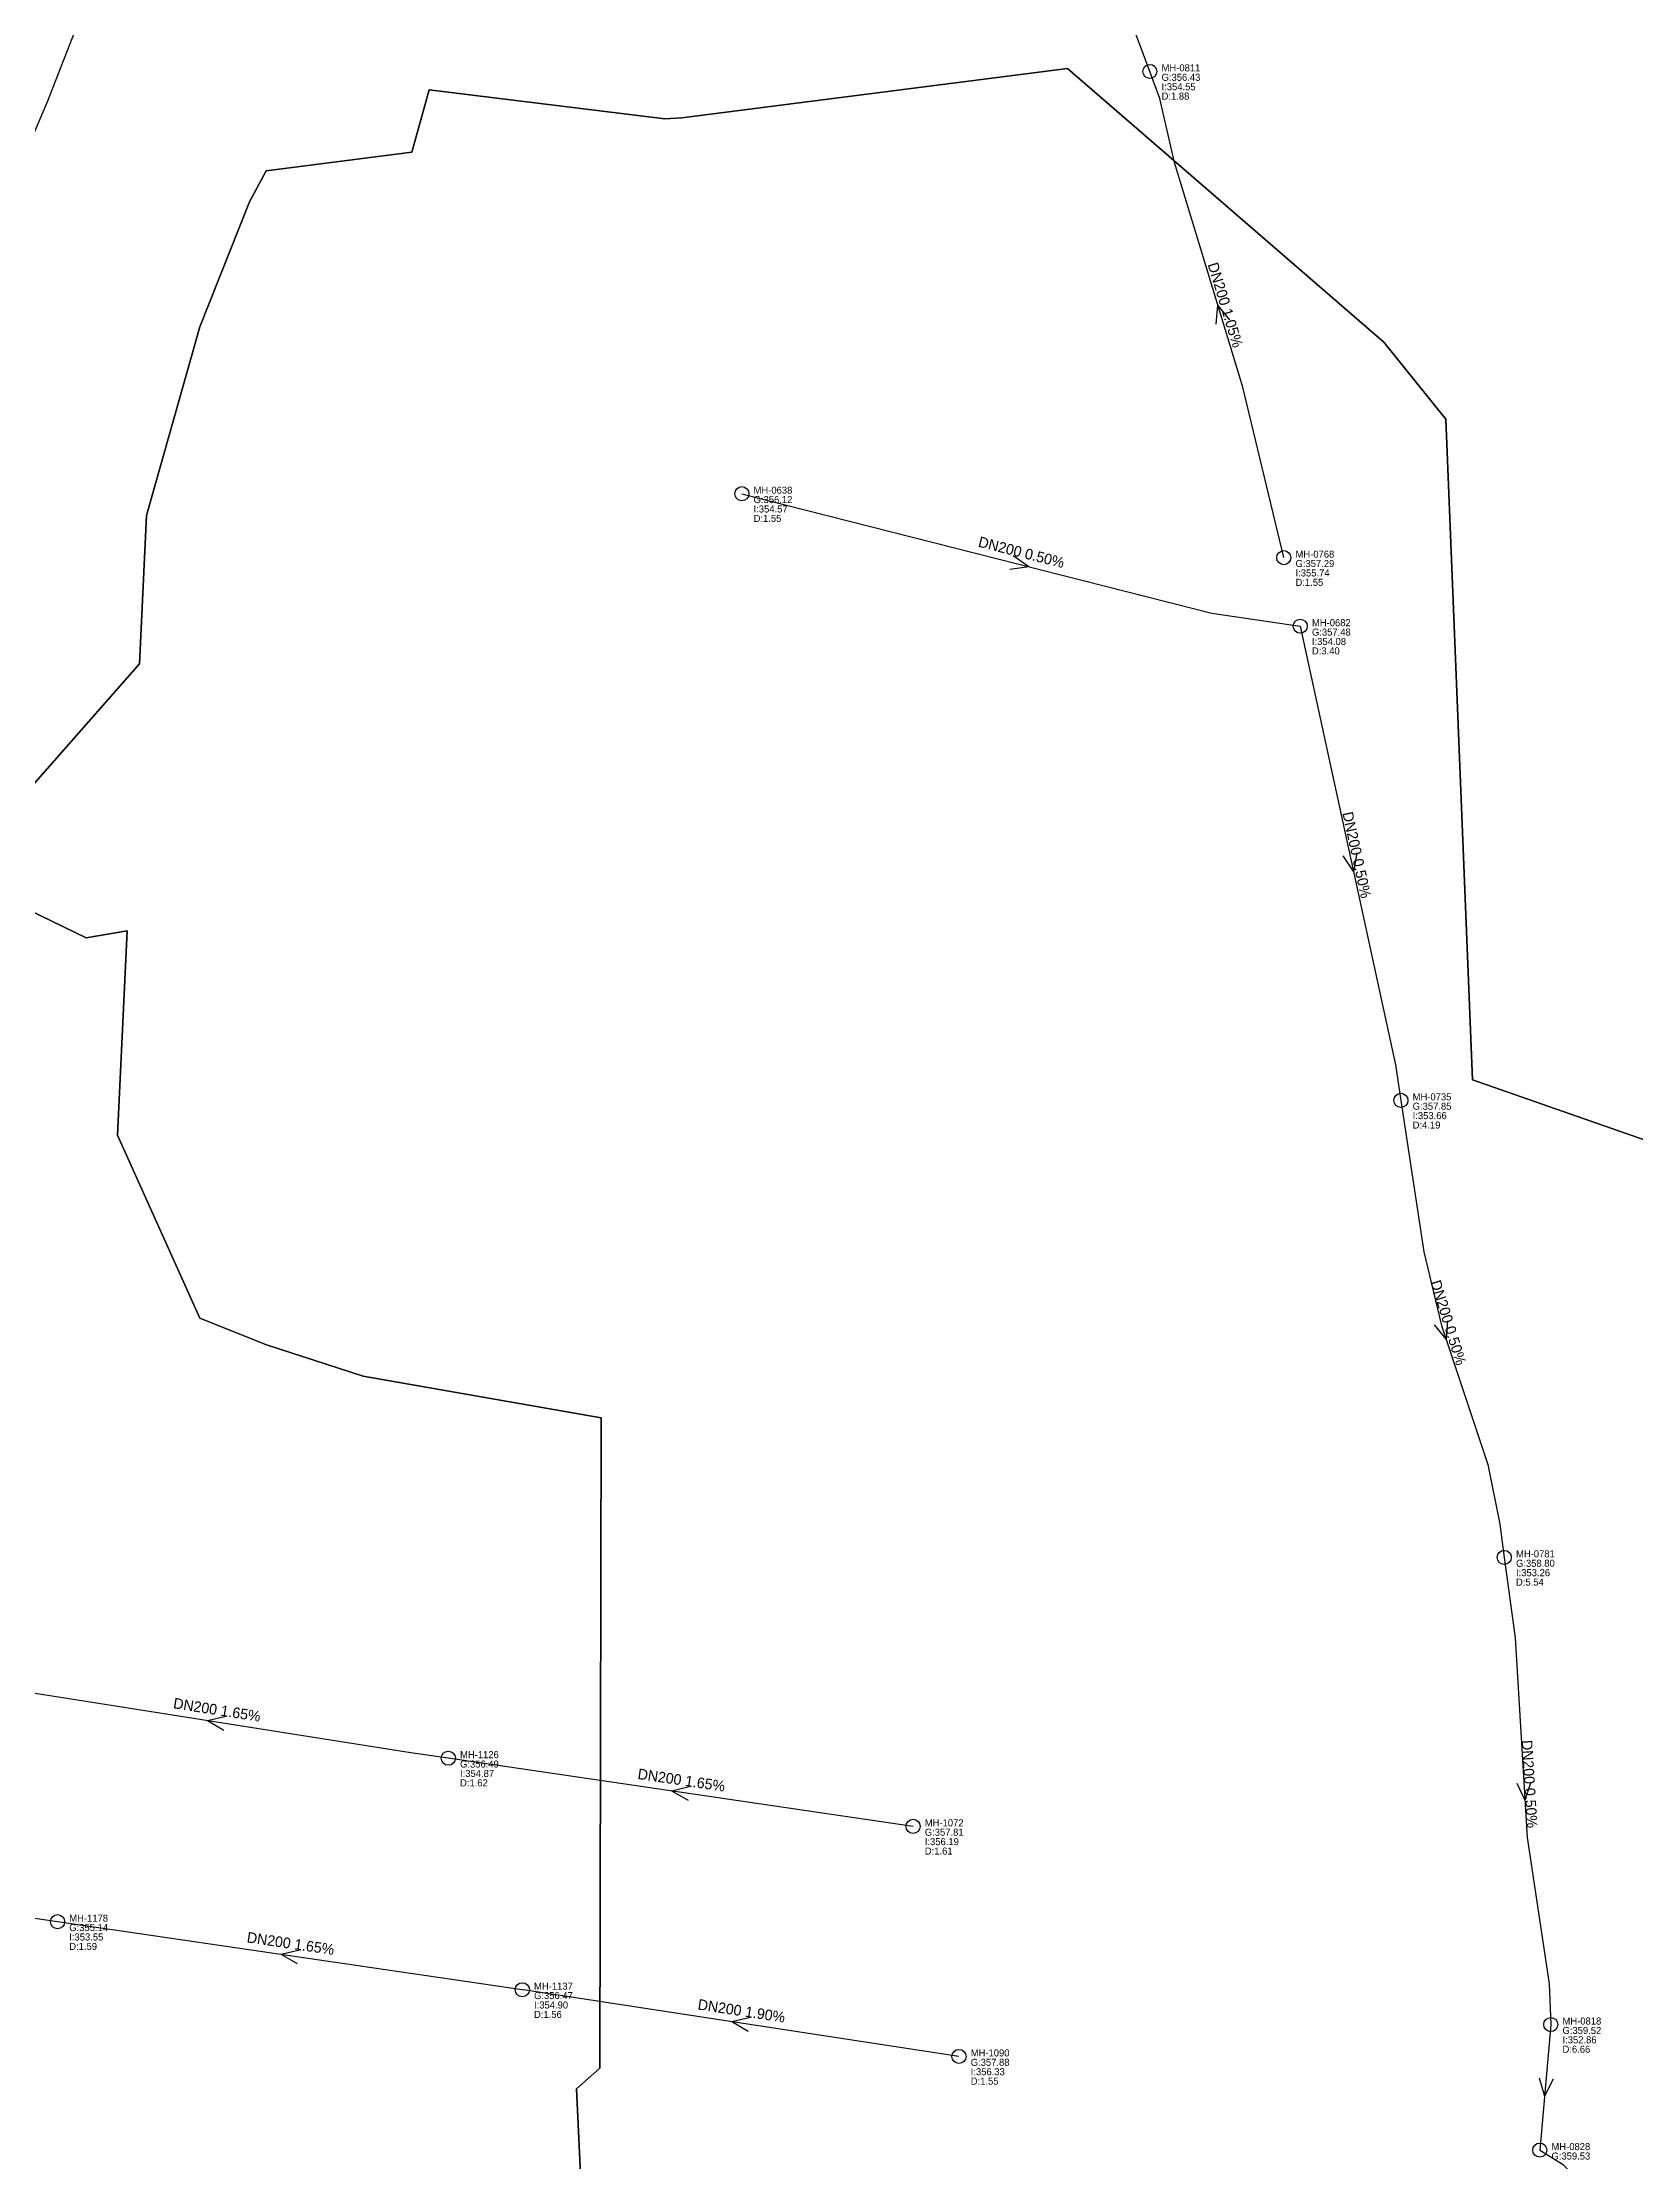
# Model space of a CAD drawing. Header units: metres. Extents: x 449149 to 451990, y 2566737 to 2570847.
# Drawn here: x 450717.1 to 450988.5, y 2567742.8 to 2568103.6 of the extents above; entities that cross this region are included whole.
import ezdxf
from ezdxf.enums import TextEntityAlignment as Align

# ---------------------------------------------------------------- set-up
doc = ezdxf.new("R2010")
doc.units = ezdxf.units.M
for name, color, linetype in [('SEW-CATCHMENT', 4, 'Continuous'), ('SEW-LABEL', 2, 'Continuous'), ('SEW-MH', 7, 'Continuous'), ('SEW-MH-LABEL', 8, 'Continuous'), ('SEW-PIPE-DN200', 3, 'Continuous'), ('SEW-PIPE-DN315', 5, 'Continuous')]:
    doc.layers.add(name, color=color, linetype=linetype)

msp = doc.modelspace()

# ---------------------------------------------------------------- linework, layer by layer
at = {"layer": 'SEW-CATCHMENT'}
for points in [[(451033.04, 2567901.75), (450960.67, 2567926.99), (450956.14, 2568039.46), (450945.58, 2568052.55), (450891.7, 2568099.19), (450826.04, 2568090.79), (450823.15, 2568090.6), (450783.01, 2568095.53), (450780.04, 2568084.91), (450755.23, 2568081.74), (450752.42, 2568076.49), (450743.96, 2568055.19), (450734.89, 2568023.08), (450733.7, 2567997.82), (450712.17, 2567973.33)], [(450712.17, 2567973.33), (450733.7, 2567997.82), (450734.89, 2568023.08), (450743.96, 2568055.19), (450752.42, 2568076.49), (450755.23, 2568081.74), (450780.04, 2568084.91), (450780.04, 2568084.91), (450783.01, 2568095.53), (450823.15, 2568090.6), (450826.04, 2568090.79), (450826.04, 2568090.79), (450891.7, 2568099.19), (450945.58, 2568052.55), (450956.14, 2568039.46), (450960.67, 2567926.99), (451033.04, 2567901.75)], [(450705.12, 2567960.59), (450724.57, 2567951.16), (450731.56, 2567952.35), (450729.92, 2567917.57), (450743.97, 2567886.43), (450755.33, 2567881.86), (450771.76, 2567876.55), (450812.3, 2567869.46), (450812.05, 2567758.76), (450808.1, 2567755.2), (450809.98, 2567715.33)], [(450809.98, 2567715.33), (450808.1, 2567755.2), (450812.05, 2567758.76), (450812.3, 2567869.46), (450771.76, 2567876.55), (450755.33, 2567881.86), (450743.97, 2567886.43), (450729.92, 2567917.57), (450731.56, 2567952.35), (450724.57, 2567951.16), (450705.12, 2567960.59)]]:
    msp.add_lwpolyline(points, dxfattribs=at)
at = {"layer": 'SEW-LABEL'}
for p, q in [((450917.04, 2568055.67), (450917.32, 2568058.89)), ((450919.34, 2568056.37), (450917.32, 2568058.89)), ((450882.49, 2568016.27), (450885.11, 2568014.37)), ((450881.9, 2568013.95), (450885.11, 2568014.37)), ((450938.63, 2567965.11), (450940.44, 2567962.43)), ((450940.97, 2567965.62), (450940.44, 2567962.43)), ((450954.15, 2567885.28), (450956.18, 2567882.77)), ((450956.44, 2567885.99), (450956.18, 2567882.77)), ((450748.41, 2567818.61), (450745.26, 2567817.89)), ((450748.04, 2567816.24), (450745.26, 2567817.89)), ((450827.5, 2567806.67), (450824.36, 2567805.92)), ((450827.15, 2567804.3), (450824.36, 2567805.92)), ((450968.23, 2567807.28), (450969.61, 2567804.36)), ((450970.63, 2567807.43), (450969.61, 2567804.36)), ((450760.95, 2567778.85), (450757.81, 2567778.09)), ((450760.6, 2567776.47), (450757.81, 2567778.09)), ((450837.72, 2567767.37), (450834.57, 2567766.64)), ((450837.36, 2567765), (450834.57, 2567766.64)), ((450972.02, 2567757.07), (450972.95, 2567753.98)), ((450974.41, 2567756.86), (450972.95, 2567753.98))]:
    msp.add_line(p, q, dxfattribs=at)
at = {"layer": 'SEW-MH'}
for centre in [(450905.74, 2568098.67), (450836.26, 2568026.78), (450928.55, 2568015.89), (450931.35, 2568004.22), (450948.5, 2567923.5), (450966.1, 2567845.69), (450786.27, 2567811.51), (450865.42, 2567799.9), (450719.72, 2567783.67), (450798.87, 2567772.09), (450974.02, 2567766.16), (450873.24, 2567760.73), (450972.14, 2567744.78)]:
    msp.add_circle(centre, 1.2, dxfattribs=at)
at = {"layer": 'SEW-PIPE-DN200'}
for points in [[(450905.74, 2568098.67), (450894.43, 2568129.02), (450885.27, 2568163.03), (450876.52, 2568183.64)], [(450928.55, 2568015.89), (450921.57, 2568044.92), (450909.94, 2568083.15), (450907.45, 2568094.06), (450905.74, 2568098.67)], [(450836.26, 2568026.78), (450916.3, 2568006.45), (450931.35, 2568004.22)], [(450931.35, 2568004.22), (450947.59, 2567929.53), (450948.5, 2567923.5)], [(450948.5, 2567923.5), (450952.38, 2567897.74), (450955.41, 2567885.17), (450963.31, 2567861.48), (450965.35, 2567851.37), (450966.1, 2567845.69)], [(450966.1, 2567845.69), (450967.93, 2567831.97), (450970, 2567798.02), (450973.74, 2567773.11), (450974.02, 2567766.16), (450974.02, 2567766.16)], [(450786.27, 2567811.51), (450779.91, 2567812.44), (450707.23, 2567823.88)], [(450865.42, 2567799.9), (450786.27, 2567811.51)], [(450719.72, 2567783.67), (450651.24, 2567793.69), (450644.21, 2567796.08), (450641.95, 2567798.58)], [(450798.87, 2567772.09), (450719.72, 2567783.67)], [(450873.24, 2567760.73), (450799.39, 2567772.01), (450798.87, 2567772.09)], [(450974.02, 2567766.16), (450972.14, 2567744.78)], [(450972.14, 2567744.78), (450976.13, 2567742.34), (450979.52, 2567738.61), (450981.53, 2567735.4), (450982.95, 2567730.91), (450982.95, 2567730.91)]]:
    msp.add_lwpolyline(points, dxfattribs=at)
at = {"layer": 'SEW-PIPE-DN315'}
msp.add_lwpolyline([(450744.18, 2568160.66), (450718.02, 2568093.62), (450707, 2568067.84)], dxfattribs=at)

# ---------------------------------------------------------------- texts
at = {"layer": 'SEW-LABEL'}
for s, rotation, p in [('DN200 1.05%', 286.9169, (450917.75, 2568058.65)), ('DN200 0.50%', -14.2506, (450883.65, 2568015.94)), ('DN200 0.50%', -77.7325, (450940.12, 2567965.09)), ('DN200 0.50%', -72.7464, (450955.74, 2567885.4)), ('DN200 1.65%', 351.0546, (450746.74, 2567818.86)), ('DN200 0.50%', -86.5133, (450969.52, 2567807.06)), ('DN200 1.65%', 351.6591, (450825.84, 2567806.9)), ('DN200 1.65%', 351.6743, (450759.29, 2567779.08)), ('DN200 1.90%', 351.3161, (450836.06, 2567767.61))]:
    msp.add_text(s, height=1.8, rotation=rotation, dxfattribs=at).set_placement(p, align=Align.CENTER)
at = {"layer": 'SEW-MH-LABEL'}
for s, p in [('G:356.43', (450907.74, 2568097.07)), ('MH-0811', (450907.74, 2568098.67)), ('D:1.88', (450907.74, 2568093.87)), ('I:354.55', (450907.74, 2568095.47)), ('G:356.12', (450838.26, 2568025.18)), ('MH-0638', (450838.26, 2568026.78)), ('D:1.55', (450838.26, 2568021.98)), ('I:354.57', (450838.26, 2568023.58)), ('G:357.29', (450930.55, 2568014.29)), ('MH-0768', (450930.55, 2568015.89)), ('D:1.55', (450930.55, 2568011.09)), ('I:355.74', (450930.55, 2568012.69)), ('MH-0682', (450933.35, 2568004.22)), ('G:357.48', (450933.35, 2568002.62)), ('D:3.40', (450933.35, 2567999.42)), ('I:354.08', (450933.35, 2568001.02)), ('MH-0735', (450950.5, 2567923.5)), ('G:357.85', (450950.5, 2567921.9)), ('I:353.66', (450950.5, 2567920.3)), ('D:4.19', (450950.5, 2567918.7)), ('G:358.80', (450968.1, 2567844.09)), ('MH-0781', (450968.1, 2567845.69)), ('D:5.54', (450968.1, 2567840.89)), ('I:353.26', (450968.1, 2567842.49)), ('G:356.49', (450788.27, 2567809.91)), ('MH-1126', (450788.27, 2567811.51)), ('I:354.87', (450788.27, 2567808.31)), ('D:1.62', (450788.27, 2567806.71)), ('G:357.81', (450867.42, 2567798.3)), ('MH-1072', (450867.42, 2567799.9)), ('D:1.61', (450867.42, 2567795.1)), ('I:356.19', (450867.42, 2567796.7)), ('MH-1178', (450721.72, 2567783.67)), ('G:355.14', (450721.72, 2567782.07)), ('I:353.55', (450721.72, 2567780.47)), ('D:1.59', (450721.72, 2567778.87)), ('MH-1137', (450800.87, 2567772.09)), ('G:356.47', (450800.87, 2567770.49)), ('I:354.90', (450800.87, 2567768.89)), ('D:1.56', (450800.87, 2567767.29)), ('MH-0818', (450976.02, 2567766.16)), ('G:359.52', (450976.02, 2567764.56)), ('D:6.66', (450976.02, 2567761.36)), ('I:352.86', (450976.02, 2567762.96)), ('G:357.88', (450875.24, 2567759.13)), ('MH-1090', (450875.24, 2567760.73)), ('I:356.33', (450875.24, 2567757.53)), ('D:1.55', (450875.24, 2567755.93)), ('G:359.53', (450974.14, 2567743.18)), ('MH-0828', (450974.14, 2567744.78))]:
    msp.add_text(s, height=1.2, dxfattribs=at).set_placement(p)

doc.saveas('drawing.dxf')
